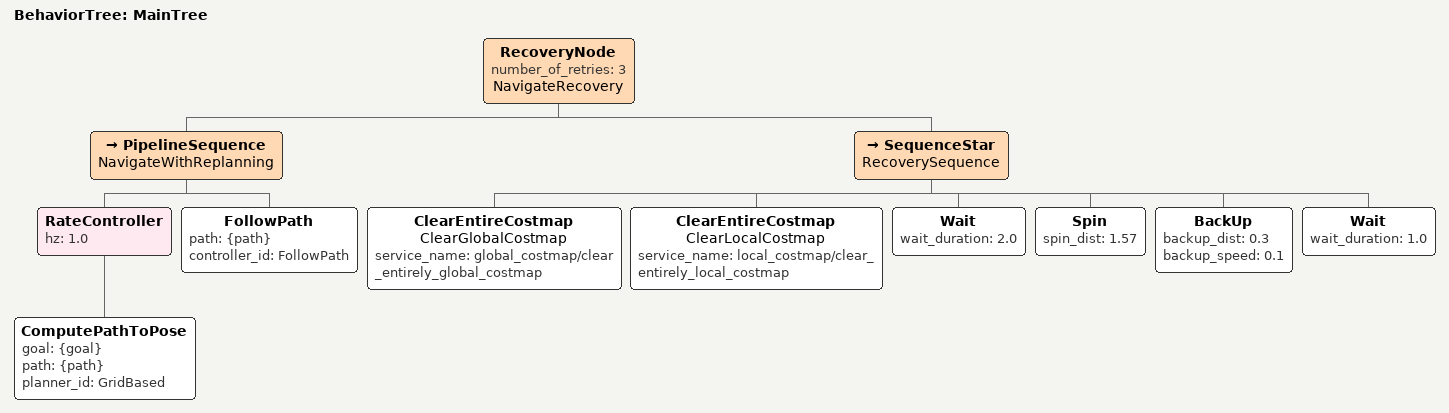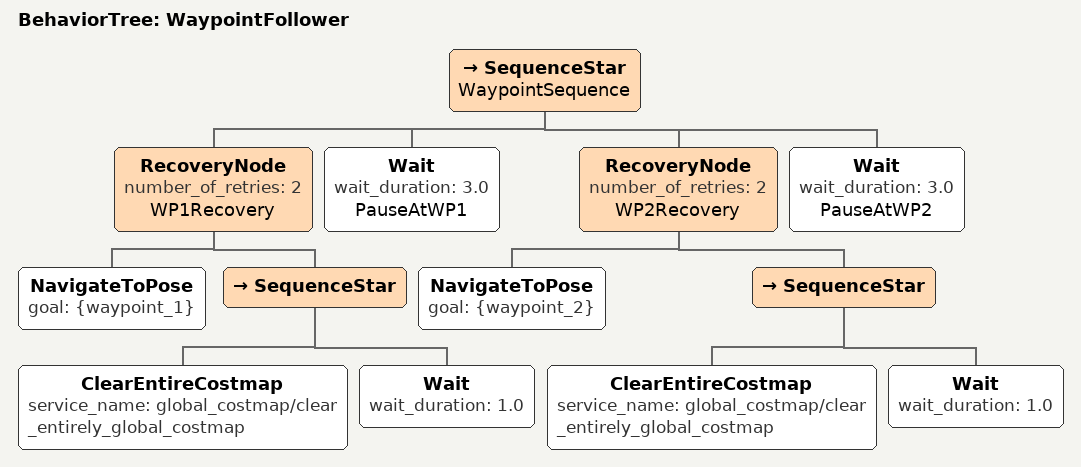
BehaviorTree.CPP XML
<!-- behavior_tree_example.xml -->
<!-- Custom navigation behavior tree with waypoint following and custom recovery -->
<root main_tree_to_execute="MainTree">
  <!-- Main navigation tree -->
  <BehaviorTree ID="MainTree">
    <RecoveryNode number_of_retries="3" name="NavigateRecovery">

      <!-- Primary navigation sequence -->
      <PipelineSequence name="NavigateWithReplanning">

        <!-- Compute path at 1Hz max rate -->
        <RateController hz="1.0">
          <ComputePathToPose goal="{goal}" path="{path}"
            planner_id="GridBased"/>
        </RateController>

        <!-- Follow the computed path -->
        <FollowPath path="{path}" controller_id="FollowPath"/>

      </PipelineSequence>

      <!-- Recovery behaviors when navigation fails -->
      <SequenceStar name="RecoverySequence">

        <!-- Step 1: Clear costmaps to remove stale obstacles -->
        <ClearEntireCostmap name="ClearGlobalCostmap"
          service_name="global_costmap/clear_entirely_global_costmap"/>
        <ClearEntireCostmap name="ClearLocalCostmap"
          service_name="local_costmap/clear_entirely_local_costmap"/>

        <!-- Step 2: Wait briefly for costmap to rebuild -->
        <Wait wait_duration="2.0"/>

        <!-- Step 3: Spin to scan the environment (90 degrees = 1.57 rad) -->
        <Spin spin_dist="1.57"/>

        <!-- Step 4: Back up to create space (30cm) -->
        <BackUp backup_dist="0.3" backup_speed="0.1"/>

        <!-- Step 5: Wait again before retrying -->
        <Wait wait_duration="1.0"/>

      </SequenceStar>

    </RecoveryNode>
  </BehaviorTree>

  <!-- Alternative: Waypoint following tree -->
  <BehaviorTree ID="WaypointFollower">
    <SequenceStar name="WaypointSequence">

      <!-- Navigate to each waypoint in order -->
      <RecoveryNode number_of_retries="2" name="WP1Recovery">
        <NavigateToPose goal="{waypoint_1}"/>
        <SequenceStar>
          <ClearEntireCostmap service_name="global_costmap/clear_entirely_global_costmap"/>
          <Wait wait_duration="1.0"/>
        </SequenceStar>
      </RecoveryNode>

      <Wait wait_duration="3.0" name="PauseAtWP1"/>

      <RecoveryNode number_of_retries="2" name="WP2Recovery">
        <NavigateToPose goal="{waypoint_2}"/>
        <SequenceStar>
          <ClearEntireCostmap service_name="global_costmap/clear_entirely_global_costmap"/>
          <Wait wait_duration="1.0"/>
        </SequenceStar>
      </RecoveryNode>

      <Wait wait_duration="3.0" name="PauseAtWP2"/>

    </SequenceStar>
  </BehaviorTree>

</root>
